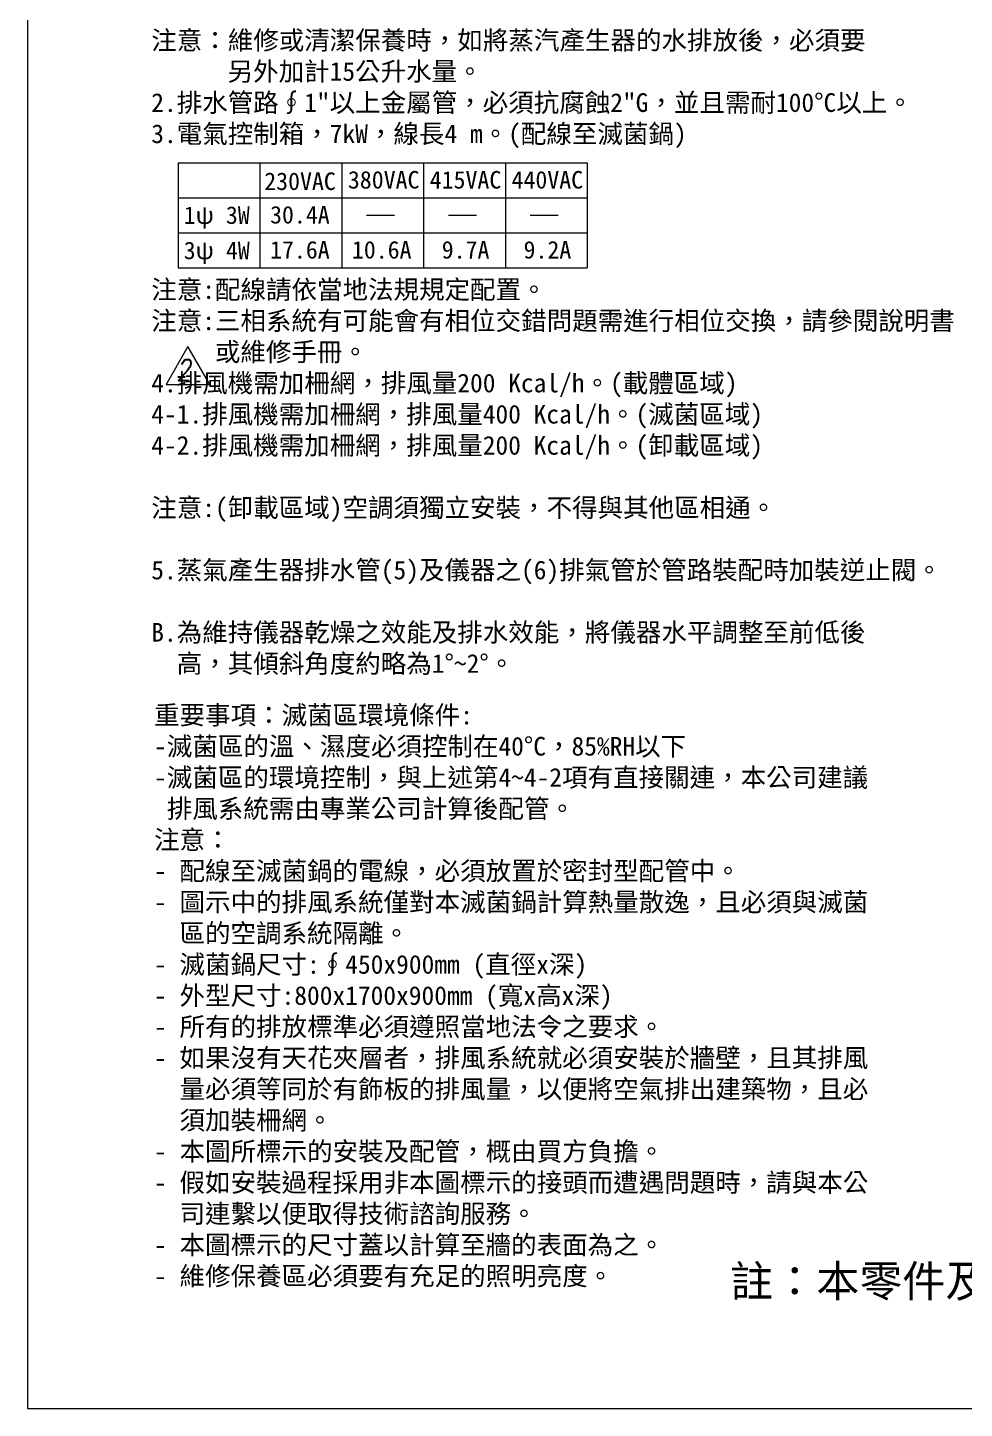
# Model space of a CAD drawing. Header units: millimetres. Extents: x -208658 to -195473, y -11038 to -1768.
# Drawn here: x -208658 to -204651, y -11038 to -5129 of the extents above; entities that cross this region are included whole.
import ezdxf

# ---------------------------------------------------------------- set-up
doc = ezdxf.new("R2010")
doc.units = ezdxf.units.MM
doc.header["$MEASUREMENT"] = 0
doc.layers.get('0').update_dxf_attribs({"lineweight": 25})
for name, color, linetype, lineweight in [('D', 3, 'Continuous', 13), ('F', 7, 'Continuous', 15), ('T', 4, 'Continuous', 15)]:
    doc.layers.add(name, color=color, linetype=linetype, lineweight=lineweight)
doc.styles.get("Standard").update_dxf_attribs({"font": 'KAIU.TTF'})
doc.styles.add('STU25', font='isocp2.shx')
doc.styles.add('Text', font='romans.shx', dxfattribs={"width": 0.8, "oblique": 10})

msp = doc.modelspace()

# ---------------------------------------------------------------- linework, layer by layer
at = {"layer": 'D'}
for p, q in [((-208014.115, -5707.108), (-208014.115, -6157.108)), ((-208014.115, -5707.108), (-206264.115, -5707.108)), ((-207664.115, -5707.108), (-207664.115, -6157.108)), ((-207314.115, -5707.108), (-207314.115, -6157.108)), ((-206964.115, -5707.108), (-206964.115, -6157.108)), ((-206614.115, -5707.108), (-206614.115, -6157.108)), ((-206264.115, -5707.108), (-206264.115, -6157.108)), ((-208014.115, -5857.108), (-206264.115, -5857.108)), ((-208014.115, -6007.108), (-206264.115, -6007.108)), ((-208014.115, -6157.108), (-206264.115, -6157.108))]:
    msp.add_line(p, q, dxfattribs=at)
at = {"layer": 'D', "color": 11}
for p, q in [((-207207.84, -5932.108), (-207088.159, -5932.108)), ((-206857.84, -5932.108), (-206738.159, -5932.108)), ((-206507.84, -5932.108), (-206388.159, -5932.108))]:
    msp.add_line(p, q, dxfattribs=at)
at = {"layer": 'F', "color": 6}
msp.add_lwpolyline([(-208657.935, -1768.468), (-208657.935, -11038.468), (-195472.935, -11038.468), (-195472.935, -1768.468)], close=True, dxfattribs=at)
msp.add_lwpolyline([(-208657.935, -1768.468), (-208657.935, -11038.468), (-195472.935, -11038.468), (-195472.935, -1768.468)], close=True, dxfattribs=at)
at = {"layer": 'F', "color": 7}
msp.add_lwpolyline([(-207972.539, -6494.322), (-208066.03, -6656.253), (-207879.048, -6656.253)], close=True, dxfattribs=at)

# ---------------------------------------------------------------- texts
at = {"insert": (-205652.854, -10426.414), "char_height": 135.00867, "attachment_point": 1, "style": 'STU25'}
msp.add_mtext('{\\f標楷體|b0|i0|c136|p65;註：本零件及其用料均須符合}RoHS{\\f標楷體|b0|i0|c136|p65;指令。}', dxfattribs=at)
at = {"layer": 'D', "color": 11, "char_height": 80, "attachment_point": 1}
for s, insert in [('1.蒸氣產生器出水:∮1/2"，水溫25%%DC，每一滅菌行程大約消耗13公升\\P ，水壓0.5~10 bar，水硬度≦0.2%%DfH(0.02mmol/L)，酸鹼質pH 5~7，\\P 導電率≦15μS/cm管路可安置於牆內，但須配有可隨時取得的鑰匙。\\P\\P注意：維修或清潔保養時，如將蒸汽產生器的水排放後，必須要\\P      另外加計15公升水量。\\P2.排水管路∮1"以上金屬管，必須抗腐蝕2"G，並且需耐100%%DC以上。 \\P3.電氣控制箱，7kW，線長4 m。(配線至滅菌鍋)\\P    \\P\\P\\P\\P注意:配線請依當地法規規定配置。\\P{\\fDFKai-SB|b0|i0|c136|p65;注意:三相系統有可能會有相位交錯問題需進行相位交換，請參閱說明書\\P     或維修手冊。}\\P4.排風機需加柵網，排風量200 Kcal/h。(載體區域)\\P4-1.排風機需加柵網，排風量400 Kcal/h。(滅菌區域)\\P4-2.排風機需加柵網，排風量200 Kcal/h。(卸載區域)\\P\\P注意:(卸載區域)空調須獨立安裝，不得與其他區相通。\\P\\P5.蒸氣產生器排水管(5)及儀器之(6)排氣管於管路裝配時加裝逆止閥。\\P\\PB.為維持儀器乾燥之效能及排水效能，將儀器水平調整至前低後\\P  高，其傾斜角度約略為1%%D~2%%D。', (-208129.143, -4609.736)), ('重要事項：滅菌區環境條件:\\P-滅菌區的溫、濕度必須控制在40%%DC，85%RH以下\\P-滅菌區的環境控制，與上述第4~4-2項有直接關連，本公司建議\\P 排風系統需由專業公司計算後配管。\\P注意：\\P- 配線至滅菌鍋的電線，必須放置於密封型配管中。\\P- 圖示中的排風系統僅對本滅菌鍋計算熱量散逸，且必須與滅菌\\P  區的空調系統隔離。\\P- 滅菌鍋尺寸:∮450x900mm (直徑x深)\\P- 外型尺寸:800x1700x900mm (寬x高x深)\\P- 所有的排放標準必須遵照當地法令之要求。\\P- 如果沒有天花夾層者，排風系統就必須安裝於牆壁，且其排風\\P  量必須等同於有飾板的排風量，以便將空氣排出建築物，且必\\P  須加裝柵網。\\P- 本圖所標示的安裝及配管，概由買方負擔。\\P- 假如安裝過程採用非本圖標示的接頭而遭遇問題時，請與本公\\P  司連繫以便取得技術諮詢服務。\\P- 本圖標示的尺寸蓋以計算至牆的表面為之。\\P- 維修保養區必須要有充足的照明亮度。', (-208117.071, -8031.251))]:
    msp.add_mtext(s, dxfattribs=dict(at, insert=insert))
at = {"layer": 'D', "color": 11, "char_height": 75, "attachment_point": 1, "style": 'STU25'}
for s, insert in [('{\\f標楷體|b0|i0|c136|p65;230VAC}', (-207645.872, -5749.059)), ('{\\f標楷體|b0|i0|c136|p65;380VAC}', (-207287.989, -5742.873)), ('{\\f標楷體|b0|i0|c136|p65;415VAC}', (-206937.989, -5742.873)), ('{\\f標楷體|b0|i0|c136|p65;440VAC}', (-206587.989, -5742.873)), ('{\\f標楷體|b0|i0|c136|p65;1ψ 3W}', (-207990.307, -5894.025)), ('{\\f標楷體|b0|i0|c136|p65;30.4A}', (-207620.929, -5892.428)), ('{\\f標楷體|b0|i0|c136|p65;3ψ 4W}', (-207990.307, -6045.098)), ('{\\f標楷體|b0|i0|c136|p65;17.6A}', (-207620.929, -6042.428)), ('{\\f標楷體|b0|i0|c136|p65;10.6A}', (-207270.929, -6042.428)), ('{\\f標楷體|b0|i0|c136|p65;9.7A}', (-206886.633, -6042.428)), ('{\\f標楷體|b0|i0|c136|p65;9.2A}', (-206536.633, -6042.428))]:
    msp.add_mtext(s, dxfattribs=dict(at, insert=insert))
at = {"layer": 'T', "lineweight": 20, "style": 'Text', "oblique": 10, "width": 0.8}
msp.add_text('2', height=90, dxfattribs=at).set_placement((-208021.476, -6639.78))

doc.saveas('drawing.dxf')
